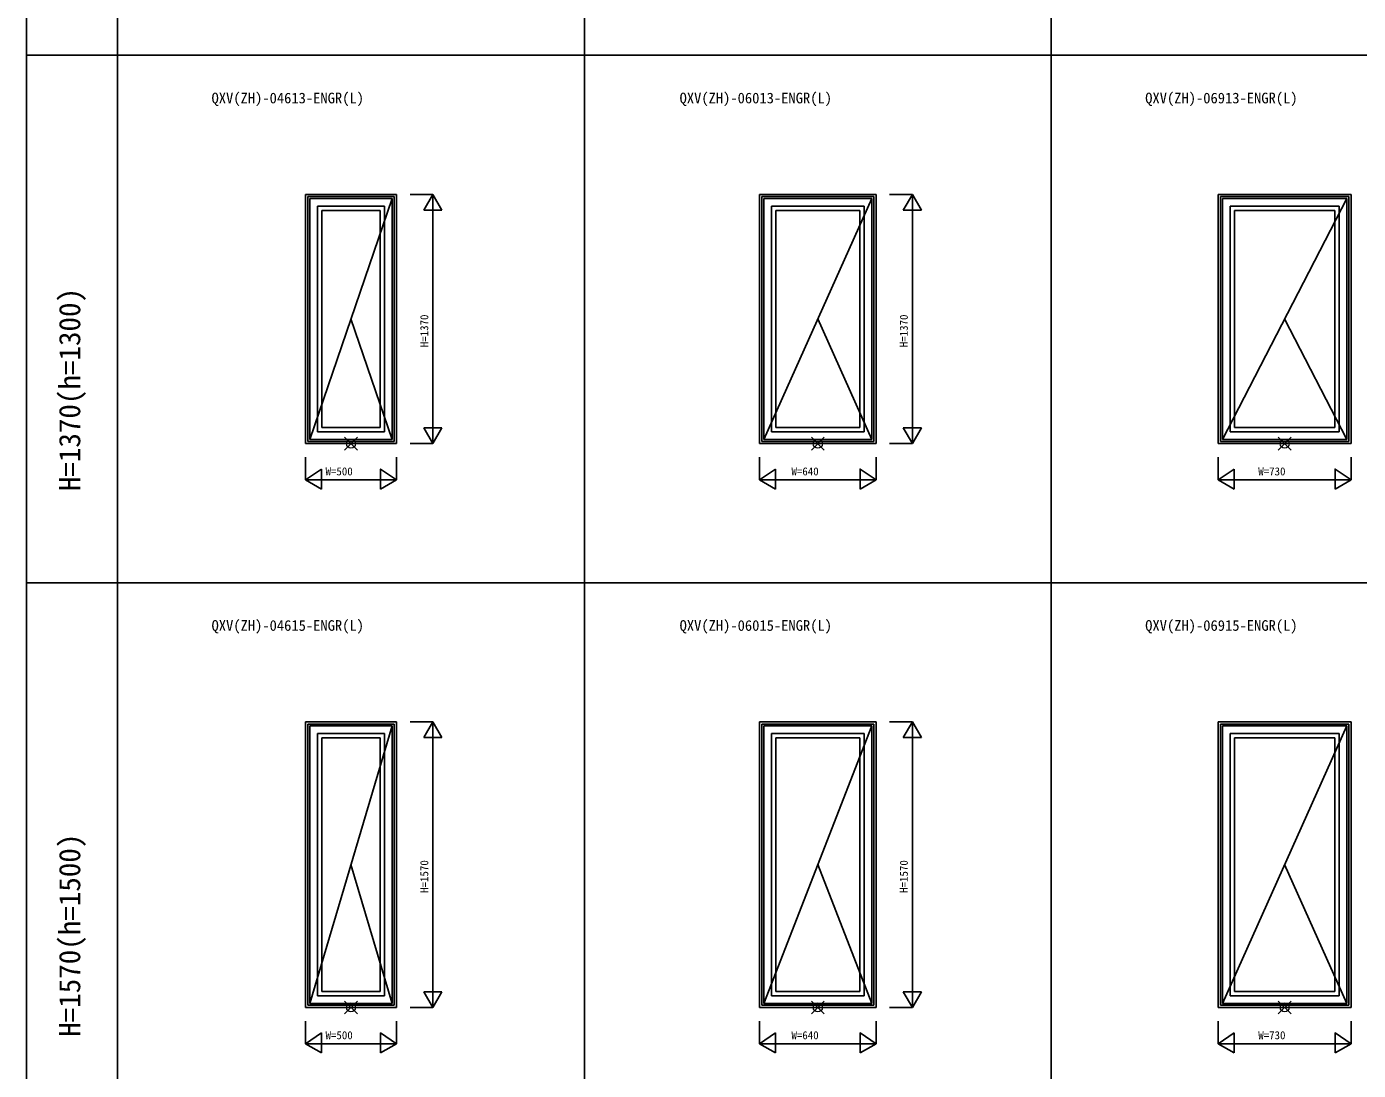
# Model space of a CAD drawing. Units: millimetres, scale not verified. Extents: x -13750 to 13750, y -10000 to 10000.
# Drawn here: x -13750 to -6428, y -6181 to -443 of the extents above; entities that cross this region are included whole.
import ezdxf
from ezdxf.enums import TextEntityAlignment as Align

# ---------------------------------------------------------------- set-up
doc = ezdxf.new("R2010")
doc.units = ezdxf.units.MM
doc.header["$LTSCALE"] = 50
for name, color, linetype in [('0-0_0', 7, 'Continuous'), ('0-1_YKK_A1', 4, 'Continuous'), ('0-4_YKK_F1', 7, 'Continuous'), ('0-6_YKK_N1', 2, 'Continuous')]:
    doc.layers.add(name, color=color, linetype=linetype)
doc.layers.add('0-5_YKK_IN', color=1, linetype='Continuous', lineweight=18)
doc.styles.add('ＭＳ ゴシック', font='')
doc.styles.get('ＭＳ ゴシック').set_extended_font_data('MS Gothic')

msp = doc.modelspace()

# ---------------------------------------------------------------- linework, layer by layer
at = {"layer": '0-1_YKK_A1'}
for p, q in [((-12216.7, -1365), (-12216.7, -2735)), ((-11716.7, -1365), (-12216.7, -1365)), ((-12204.7, -1377), (-12204.7, -2723)), ((-11728.7, -1377), (-12204.7, -1377)), ((-12193.7, -2713), (-11739.7, -1387)), ((-12193.7, -1387), (-12193.7, -2713)), ((-11739.7, -1387), (-12193.7, -1387)), ((-11739.7, -1387), (-11739.7, -2713)), ((-11728.7, -1377), (-11728.7, -2723)), ((-11716.7, -1365), (-11716.7, -2735)), ((-9720.1, -1365), (-9720.1, -2735)), ((-9080.1, -1365), (-9720.1, -1365)), ((-9708.1, -1377), (-9708.1, -2723)), ((-9092.1, -1377), (-9708.1, -1377)), ((-9697.1, -2713), (-9103.1, -1387)), ((-9697.1, -1387), (-9697.1, -2713)), ((-9103.1, -1387), (-9697.1, -1387)), ((-9103.1, -1387), (-9103.1, -2713)), ((-9092.1, -1377), (-9092.1, -2723)), ((-9080.1, -1365), (-9080.1, -2735)), ((-7198.5, -1365), (-7198.5, -2735)), ((-6468.5, -1365), (-7198.5, -1365)), ((-7186.5, -1377), (-7186.5, -2723)), ((-6480.5, -1377), (-7186.5, -1377)), ((-7175.5, -2713), (-6491.5, -1387)), ((-7175.5, -1387), (-7175.5, -2713)), ((-6491.5, -1387), (-7175.5, -1387)), ((-6491.5, -1387), (-6491.5, -2713)), ((-6480.5, -1377), (-6480.5, -2723)), ((-6468.5, -1365), (-6468.5, -2735)), ((-12151.7, -1429), (-12151.7, -2671)), ((-11781.7, -1429), (-12151.7, -1429)), ((-12127.7, -1453), (-12127.7, -2647)), ((-11805.7, -1453), (-12127.7, -1453)), ((-11805.7, -1453), (-11805.7, -2647)), ((-11781.7, -1429), (-11781.7, -2671)), ((-9655.1, -1429), (-9655.1, -2671)), ((-9145.1, -1429), (-9655.1, -1429)), ((-9631.1, -1453), (-9631.1, -2647)), ((-9169.1, -1453), (-9631.1, -1453)), ((-9169.1, -1453), (-9169.1, -2647)), ((-9145.1, -1429), (-9145.1, -2671)), ((-7133.5, -1429), (-7133.5, -2671)), ((-6533.5, -1429), (-7133.5, -1429)), ((-7109.5, -1453), (-7109.5, -2647)), ((-6557.5, -1453), (-7109.5, -1453)), ((-6557.5, -1453), (-6557.5, -2647)), ((-6533.5, -1429), (-6533.5, -2671)), ((-11739.7, -2713), (-11966.7, -2050)), ((-9103.1, -2713), (-9400.1, -2050)), ((-6491.5, -2713), (-6833.5, -2050)), ((-11781.7, -2671), (-12151.7, -2671)), ((-11805.7, -2647), (-12127.7, -2647)), ((-9145.1, -2671), (-9655.1, -2671)), ((-9169.1, -2647), (-9631.1, -2647)), ((-6533.5, -2671), (-7133.5, -2671)), ((-6557.5, -2647), (-7109.5, -2647)), ((-11716.7, -2735), (-12216.7, -2735)), ((-11728.7, -2723), (-12204.7, -2723)), ((-11739.7, -2713), (-12193.7, -2713)), ((-9080.1, -2735), (-9720.1, -2735)), ((-9092.1, -2723), (-9708.1, -2723)), ((-9103.1, -2713), (-9697.1, -2713)), ((-6468.5, -2735), (-7198.5, -2735)), ((-6480.5, -2723), (-7186.5, -2723)), ((-6491.5, -2713), (-7175.5, -2713)), ((-12216.7, -4265), (-12216.7, -5835)), ((-11716.7, -4265), (-12216.7, -4265)), ((-12204.7, -4277), (-12204.7, -5823)), ((-11728.7, -4277), (-12204.7, -4277)), ((-12193.7, -5813), (-11739.7, -4287)), ((-12193.7, -4287), (-12193.7, -5813)), ((-11739.7, -4287), (-12193.7, -4287)), ((-11739.7, -4287), (-11739.7, -5813)), ((-11728.7, -4277), (-11728.7, -5823)), ((-11716.7, -4265), (-11716.7, -5835)), ((-9720.1, -4265), (-9720.1, -5835)), ((-9080.1, -4265), (-9720.1, -4265)), ((-9708.1, -4277), (-9708.1, -5823)), ((-9092.1, -4277), (-9708.1, -4277)), ((-9697.1, -5813), (-9103.1, -4287)), ((-9697.1, -4287), (-9697.1, -5813)), ((-9103.1, -4287), (-9697.1, -4287)), ((-9103.1, -4287), (-9103.1, -5813)), ((-9092.1, -4277), (-9092.1, -5823)), ((-9080.1, -4265), (-9080.1, -5835)), ((-7198.5, -4265), (-7198.5, -5835)), ((-6468.5, -4265), (-7198.5, -4265)), ((-7186.5, -4277), (-7186.5, -5823)), ((-6480.5, -4277), (-7186.5, -4277)), ((-7175.5, -5813), (-6491.5, -4287)), ((-7175.5, -4287), (-7175.5, -5813)), ((-6491.5, -4287), (-7175.5, -4287)), ((-6491.5, -4287), (-6491.5, -5813)), ((-6480.5, -4277), (-6480.5, -5823)), ((-6468.5, -4265), (-6468.5, -5835)), ((-12151.7, -4329), (-12151.7, -5771)), ((-11781.7, -4329), (-12151.7, -4329)), ((-12127.7, -4353), (-12127.7, -5747)), ((-11805.7, -4353), (-12127.7, -4353)), ((-11805.7, -4353), (-11805.7, -5747)), ((-11781.7, -4329), (-11781.7, -5771)), ((-9655.1, -4329), (-9655.1, -5771)), ((-9145.1, -4329), (-9655.1, -4329)), ((-9631.1, -4353), (-9631.1, -5747)), ((-9169.1, -4353), (-9631.1, -4353)), ((-9169.1, -4353), (-9169.1, -5747)), ((-9145.1, -4329), (-9145.1, -5771)), ((-7133.5, -4329), (-7133.5, -5771)), ((-6533.5, -4329), (-7133.5, -4329)), ((-7109.5, -4353), (-7109.5, -5747)), ((-6557.5, -4353), (-7109.5, -4353)), ((-6557.5, -4353), (-6557.5, -5747)), ((-6533.5, -4329), (-6533.5, -5771)), ((-11739.7, -5813), (-11966.7, -5050)), ((-9103.1, -5813), (-9400.1, -5050)), ((-6491.5, -5813), (-6833.5, -5050)), ((-11781.7, -5771), (-12151.7, -5771)), ((-11805.7, -5747), (-12127.7, -5747)), ((-9145.1, -5771), (-9655.1, -5771)), ((-9169.1, -5747), (-9631.1, -5747)), ((-6533.5, -5771), (-7133.5, -5771)), ((-6557.5, -5747), (-7109.5, -5747)), ((-11716.7, -5835), (-12216.7, -5835)), ((-11728.7, -5823), (-12204.7, -5823)), ((-11739.7, -5813), (-12193.7, -5813)), ((-9080.1, -5835), (-9720.1, -5835)), ((-9092.1, -5823), (-9708.1, -5823)), ((-9103.1, -5813), (-9697.1, -5813)), ((-6468.5, -5835), (-7198.5, -5835)), ((-6480.5, -5823), (-7186.5, -5823)), ((-6491.5, -5813), (-7175.5, -5813))]:
    msp.add_line(p, q, dxfattribs=at)
at = {"layer": '0-4_YKK_F1'}
for p, q in [((-13750, -10000), (-13750, 10000)), ((-13250, -10000), (-13250, 9500)), ((-10683.4, -10000), (-10683.4, 9500)), ((-8116.8, -10000), (-8116.8, 9500)), ((-13750, -600), (13250, -600)), ((-13750, -3500), (13250, -3500))]:
    msp.add_line(p, q, dxfattribs=at)
at = {"layer": '0-5_YKK_IN'}
for p, q in [((-12002.06, -2770.36), (-11931.34, -2699.65)), ((-12002.06, -2699.65), (-11931.34, -2770.36)), ((-9435.46, -2770.36), (-9364.74, -2699.64)), ((-9435.46, -2699.64), (-9364.74, -2770.36)), ((-6868.86, -2770.36), (-6798.14, -2699.65)), ((-6868.86, -2699.65), (-6798.14, -2770.36)), ((-12002.06, -5870.36), (-11931.34, -5799.65)), ((-12002.06, -5799.65), (-11931.34, -5870.36)), ((-9435.46, -5870.36), (-9364.74, -5799.64)), ((-9435.46, -5799.64), (-9364.74, -5870.36)), ((-6868.86, -5870.36), (-6798.14, -5799.65)), ((-6868.86, -5799.65), (-6798.14, -5870.36))]:
    msp.add_line(p, q, dxfattribs=at)
for centre in [(-11966.7, -2735), (-9400.1, -2735), (-6833.5, -2735), (-11966.7, -5835), (-9400.1, -5835), (-6833.5, -5835)]:
    msp.add_circle(centre, 25, dxfattribs=at)
at = {"layer": '0-6_YKK_N1'}
for p, q in [((-11516.7, -1365), (-11641.7, -1365)), ((-11566.7, -1451.6), (-11516.7, -1365)), ((-11516.7, -2735), (-11516.7, -1365)), ((-11516.7, -1365), (-11466.7, -1451.6)), ((-8880.1, -1365), (-9005.1, -1365)), ((-8930.1, -1451.6), (-8880.1, -1365)), ((-8880.1, -2735), (-8880.1, -1365)), ((-8880.1, -1365), (-8830.1, -1451.6)), ((-11466.7, -1451.6), (-11566.7, -1451.6)), ((-8830.1, -1451.6), (-8930.1, -1451.6)), ((-11566.7, -2648.4), (-11516.7, -2735)), ((-11466.7, -2648.4), (-11566.7, -2648.4)), ((-11516.7, -2735), (-11466.7, -2648.4)), ((-8930.1, -2648.4), (-8880.1, -2735)), ((-8830.1, -2648.4), (-8930.1, -2648.4)), ((-8880.1, -2735), (-8830.1, -2648.4)), ((-11641.7, -2735), (-11516.7, -2735)), ((-9005.1, -2735), (-8880.1, -2735)), ((-12216.7, -2810), (-12216.7, -2935)), ((-11716.7, -2935), (-11716.7, -2810)), ((-9720.1, -2810), (-9720.1, -2935)), ((-9080.1, -2935), (-9080.1, -2810)), ((-7198.5, -2810), (-7198.5, -2935)), ((-6468.5, -2935), (-6468.5, -2810)), ((-12129.47, -2875.36), (-12216.7, -2935)), ((-12129.47, -2975.36), (-12129.47, -2875.36)), ((-9632.87, -2875.36), (-9720.1, -2935)), ((-9632.87, -2975.36), (-9632.87, -2875.36)), ((-7111.27, -2875.36), (-7198.5, -2935)), ((-7111.27, -2975.36), (-7111.27, -2875.36)), ((-12216.7, -2935), (-11716.7, -2935)), ((-12216.7, -2935), (-12129.47, -2985.36)), ((-12129.47, -2985.36), (-12129.47, -2975.36)), ((-11716.7, -2935), (-11803.93, -2985.36)), ((-11803.93, -2985.36), (-11803.93, -2975.36)), ((-9720.1, -2935), (-9080.1, -2935)), ((-9720.1, -2935), (-9632.87, -2985.36)), ((-9632.87, -2985.36), (-9632.87, -2975.36)), ((-9080.1, -2935), (-9167.33, -2985.36)), ((-9167.33, -2985.36), (-9167.33, -2975.36)), ((-7198.5, -2935), (-6468.5, -2935)), ((-7198.5, -2935), (-7111.27, -2985.36)), ((-7111.27, -2985.36), (-7111.27, -2975.36)), ((-6468.5, -2935), (-6555.73, -2985.36)), ((-6555.73, -2985.36), (-6555.73, -2975.36)), ((-11516.7, -4265), (-11641.7, -4265)), ((-11566.7, -4351.6), (-11516.7, -4265)), ((-11516.7, -5835), (-11516.7, -4265)), ((-11516.7, -4265), (-11466.7, -4351.6)), ((-8880.1, -4265), (-9005.1, -4265)), ((-8930.1, -4351.6), (-8880.1, -4265)), ((-8880.1, -5835), (-8880.1, -4265)), ((-8880.1, -4265), (-8830.1, -4351.6)), ((-11466.7, -4351.6), (-11566.7, -4351.6)), ((-8830.1, -4351.6), (-8930.1, -4351.6)), ((-11566.7, -5748.4), (-11516.7, -5835)), ((-11466.7, -5748.4), (-11566.7, -5748.4)), ((-11516.7, -5835), (-11466.7, -5748.4)), ((-8930.1, -5748.4), (-8880.1, -5835)), ((-8830.1, -5748.4), (-8930.1, -5748.4)), ((-8880.1, -5835), (-8830.1, -5748.4)), ((-11641.7, -5835), (-11516.7, -5835)), ((-9005.1, -5835), (-8880.1, -5835)), ((-12216.7, -5910), (-12216.7, -6035)), ((-11716.7, -6035), (-11716.7, -5910)), ((-9720.1, -5910), (-9720.1, -6035)), ((-9080.1, -6035), (-9080.1, -5910)), ((-7198.5, -5910), (-7198.5, -6035)), ((-6468.5, -6035), (-6468.5, -5910)), ((-12129.47, -5975.36), (-12216.7, -6035)), ((-12129.47, -6075.36), (-12129.47, -5975.36)), ((-9632.87, -5975.36), (-9720.1, -6035)), ((-9632.87, -6075.36), (-9632.87, -5975.36)), ((-7111.27, -5975.36), (-7198.5, -6035)), ((-7111.27, -6075.36), (-7111.27, -5975.36)), ((-12216.7, -6035), (-11716.7, -6035)), ((-12216.7, -6035), (-12129.47, -6085.36)), ((-12129.47, -6085.36), (-12129.47, -6075.36)), ((-11716.7, -6035), (-11803.93, -6085.36)), ((-11803.93, -6085.36), (-11803.93, -6075.36)), ((-9720.1, -6035), (-9080.1, -6035)), ((-9720.1, -6035), (-9632.87, -6085.36)), ((-9632.87, -6085.36), (-9632.87, -6075.36)), ((-9080.1, -6035), (-9167.33, -6085.36)), ((-9167.33, -6085.36), (-9167.33, -6075.36)), ((-7198.5, -6035), (-6468.5, -6035)), ((-7198.5, -6035), (-7111.27, -6085.36)), ((-7111.27, -6085.36), (-7111.27, -6075.36)), ((-6468.5, -6035), (-6555.73, -6085.36)), ((-6555.73, -6085.36), (-6555.73, -6075.36))]:
    msp.add_line(p, q, dxfattribs=at)
for points in [[(-11803.93, -2975.36), (-11803.93, -2875.36), (-11716.7, -2935)], [(-9167.33, -2975.36), (-9167.33, -2875.36), (-9080.1, -2935)], [(-6555.73, -2975.36), (-6555.73, -2875.36), (-6468.5, -2935)], [(-11803.93, -6075.36), (-11803.93, -5975.36), (-11716.7, -6035)], [(-9167.33, -6075.36), (-9167.33, -5975.36), (-9080.1, -6035)], [(-6555.73, -6075.36), (-6555.73, -5975.36), (-6468.5, -6035)]]:
    msp.add_lwpolyline(points, dxfattribs=at)

# ---------------------------------------------------------------- texts
at = {"layer": '0-0_0', "style": 'ＭＳ ゴシック'}
for s, p in [('QXV(ZH)-04613-ENGR(L)', (-12733.37, -882)), ('QXV(ZH)-06013-ENGR(L)', (-10160.1, -882)), ('QXV(ZH)-06913-ENGR(L)', (-7600.17, -882)), ('QXV(ZH)-04615-ENGR(L)', (-12733.37, -3782)), ('QXV(ZH)-06015-ENGR(L)', (-10160.1, -3782)), ('QXV(ZH)-06915-ENGR(L)', (-7600.17, -3782))]:
    msp.add_text(s, height=58.65, dxfattribs=at).set_placement(p, align=Align.BOTTOM_LEFT)
at = {"layer": '0-0_0', "color": 3, "style": 'ＭＳ ゴシック'}
for s, p in [('H=1370(h=1300)', (-13420, -2996.67)), ('H=1570(h=1500)', (-13420, -5996.67))]:
    msp.add_text(s, height=117.3, rotation=90, dxfattribs=at).set_placement(p, align=Align.BOTTOM_LEFT)
at = {"layer": '0-6_YKK_N1', "style": 'ＭＳ ゴシック'}
for s, p in [('H=1370', (-11528.7, -2205)), ('H=1370', (-8892.1, -2205)), ('H=1570', (-11528.7, -5205)), ('H=1570', (-8892.1, -5205))]:
    msp.add_text(s, height=43.99, rotation=90, dxfattribs=at).set_placement(p, align=Align.BOTTOM_LEFT)
for s, p in [('W=500', (-12106.7, -2923)), ('W=640', (-9545.1, -2923)), ('W=730', (-6978.5, -2923)), ('W=500', (-12106.7, -6023)), ('W=640', (-9545.1, -6023)), ('W=730', (-6978.5, -6023))]:
    msp.add_text(s, height=43.99, dxfattribs=at).set_placement(p, align=Align.BOTTOM_LEFT)

doc.saveas('drawing.dxf')
